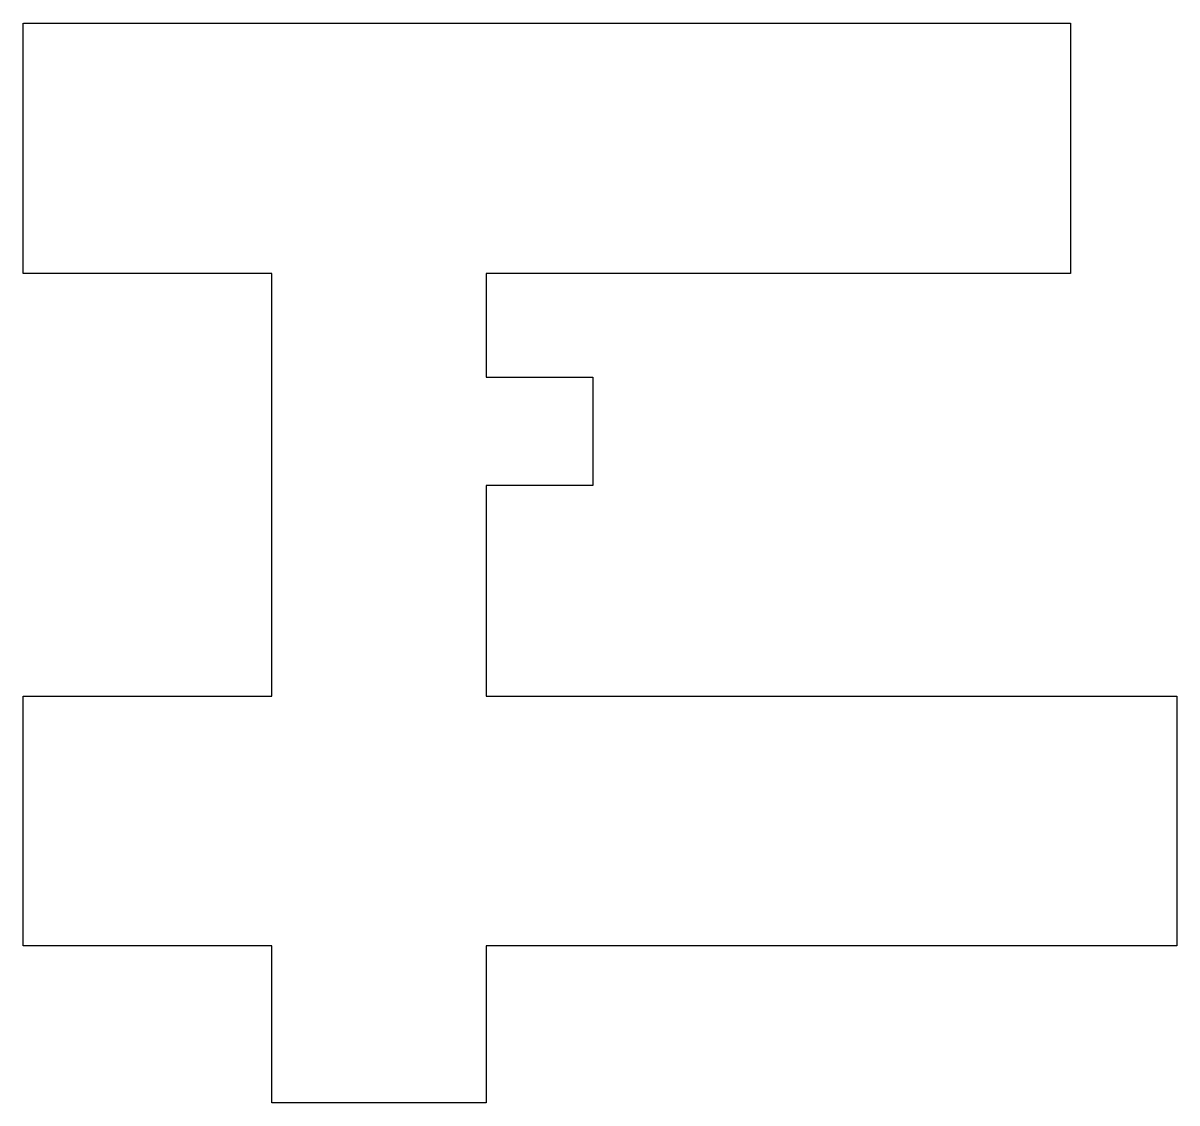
# Model space of a CAD drawing. Header units: metres. Extents: x 11.3 to 98, y 57.3 to 138.5.
import ezdxf

# ---------------------------------------------------------------- set-up
doc = ezdxf.new("R2010")
doc.units = ezdxf.units.M
doc.header["$LTSCALE"] = 0.0254

msp = doc.modelspace()

# ---------------------------------------------------------------- linework, layer by layer
at = {"color": 0}
for p, q in [((11.349, 119.639), (11.349, 138.459)), ((11.379, 138.459), (90.039, 138.459)), ((90.039, 138.459), (90.039, 119.639)), ((30.049, 119.639), (11.349, 119.639)), ((30.049, 87.877), (30.049, 119.639)), ((90.039, 119.639), (46.139, 119.639)), ((46.139, 119.639), (46.139, 111.839)), ((46.139, 111.839), (54.149, 111.839)), ((54.149, 111.839), (54.149, 103.697)), ((54.149, 103.697), (46.139, 103.697)), ((46.139, 103.697), (46.139, 87.877)), ((11.349, 69.107), (11.349, 87.877)), ((11.349, 87.877), (30.049, 87.877)), ((46.139, 87.877), (98.029, 87.877)), ((98.029, 87.877), (98.029, 69.107)), ((30.049, 69.107), (11.349, 69.107)), ((30.049, 57.297), (30.049, 69.107)), ((98.029, 69.107), (46.139, 69.107)), ((46.139, 69.107), (46.139, 57.297)), ((46.139, 57.297), (30.049, 57.297))]:
    msp.add_line(p, q, dxfattribs=at)

doc.saveas('drawing.dxf')
